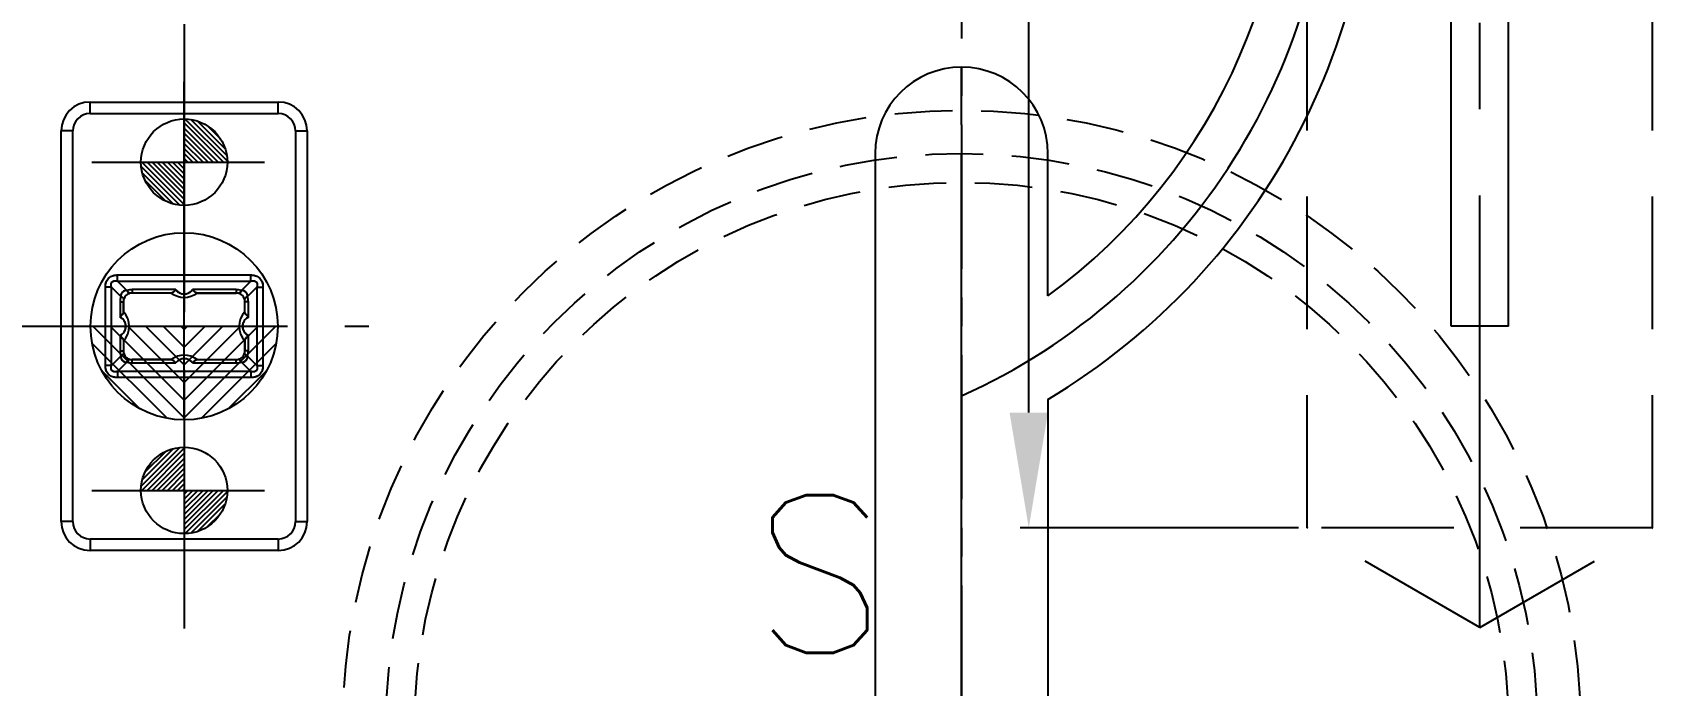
# Model space of a CAD drawing. Header units: millimetres. Extents: x 23075 to 24509, y -21593 to -20579.
# Drawn here: x 23739.9 to 23796.2, y -20822.4 to -20799.7 of the extents above; entities that cross this region are included whole.
import ezdxf

# ---------------------------------------------------------------- set-up
doc = ezdxf.new("R2010")
doc.units = ezdxf.units.MM
doc.header["$LTSCALE"] = 8
for name, pattern in [('CENTER', [2, 1.25, -0.25, 0.25, -0.25]), ('CENTER2', [1.125, 0.75, -0.125, 0.125, -0.125]), ('HIDDEN', [0.375, 0.25, -0.125])]:
    doc.linetypes.add(name, pattern=pattern)
doc.layers.get('DEFPOINTS').update_dxf_attribs({"color": 6})
for name, color, linetype in [('Cav-cor', 30, 'Continuous'), ('CL', 1, 'Continuous'), ('PIN', 5, 'Continuous'), ('PRODUCT', 1, 'Continuous'), ('SP', 3, 'Continuous'), ('WT', 4, 'Continuous')]:
    doc.layers.add(name, color=color, linetype=linetype)
doc.layers.add('dim', color=3, linetype='Continuous', lineweight=15)
doc.styles.get("Standard").update_dxf_attribs({"font": 'txt.shx', "width": 0.8, "bigfont": 'chineset.shx'})
doc.dimstyles.new('ISO-25', dxfattribs={"dimtxt": 5, "dimasz": 4, "dimexe": 0.3, "dimexo": 0.3, "dimtad": 0, "dimzin": 1, "dimdsep": 46, "dimtxsty": 'Standard', "dimcen": 0, "dimclrd": 3, "dimclre": 3, "dimclrt": 3, "dimazin": 0, "dimtfac": 1, "dimtofl": 0, "dimtmove": 0, "dimatfit": 0, "dimfxl": 0, "dimarcsym": 0})

# ---------------------------------------------------------------- blocks, each defined once
blk = doc.blocks.new('20160825.183103')
at = {"layer": 'SP', "linetype": 'CENTER'}
for p, q in [((0, -23), (0, 23)), ((-23, 0), (23, 0))]:
    blk.add_line(p, q, dxfattribs=at)
at = {"layer": 'SP', "linetype": 'HIDDEN'}
for radius in [21.5, 20, 19]:
    blk.add_circle((0, 0), radius, dxfattribs=at)
at = {"layer": 'SP'}
for s, p in [('S', (-7.275, 2.66)), ('P', (5.184, -8.523))]:
    blk.add_text(s, height=5.481, dxfattribs=at).set_placement(p)
at = {"layer": 'SP', "color": 6, "insert": (-1.7, -11.791), "char_height": 4.375, "attachment_point": 5}
blk.add_mtext('%%c40.00', dxfattribs=at)
blk = doc.blocks.new('*D28246')
at = {"layer": 'DEFPOINTS', "color": 0}
for p in [(23774.49, -20736.885), (23782.656, -20736.885), (23784.156, -20816.882)]:
    blk.add_point(p, dxfattribs=at)
at = {"layer": 'dim', "color": 3, "lineweight": -2}
for p, q in [((23782.356, -20736.885), (23774.19, -20736.885)), ((23774.49, -20740.885), (23774.49, -20769.259)), ((23774.49, -20812.882), (23774.49, -20784.509)), ((23783.856, -20816.882), (23774.19, -20816.882))]:
    blk.add_line(p, q, dxfattribs=at)
at = {"layer": 'dim', "color": 3}
for points in [[(23775.156, -20740.885), (23773.823, -20740.885), (23774.49, -20736.885)], [(23773.823, -20812.882), (23775.156, -20812.882), (23774.49, -20816.882)]]:
    blk.add_solid(points, dxfattribs=at)
at = {"layer": 'dim', "color": 3, "insert": (23774.49, -20776.884), "char_height": 5, "attachment_point": 5, "rotation": 90}
blk.add_mtext('80.00', dxfattribs=at)

msp = doc.modelspace()

# ---------------------------------------------------------------- hatches: boundary and pattern name
at = {"layer": 'PIN', "linetype": 'Continuous'}
h = msp.add_hatch(dxfattribs=at)
h.set_pattern_fill('ANSI31', color=3, angle=90, style=0)
h.set_pattern_definition([(135, (23950.43851, -20818.42481), (-0.08838835, -0.08838835), [])])
h.paths.add_polyline_path([(23745.156, -20804.185), (23743.656, -20804.185, 0.414214), (23745.156, -20805.685)])
h.paths.add_polyline_path([(23745.156, -20802.685), (23745.156, -20804.185), (23746.656, -20804.185, 0.414214)])
at = {"layer": 'PIN', "linetype": 'CENTER2'}
h = msp.add_hatch(dxfattribs=at)
h.set_pattern_fill('ANSI31', color=4, scale=3.466667, angle=90, style=0)
h.set_pattern_definition([(135, (24339.16077, -19917.28776), (-0.30641294, -0.30641294), [])])
h.paths.add_polyline_path([(23745.156, -20809.885), (23741.906, -20809.885, 0.414214), (23745.156, -20813.135)])
h = msp.add_hatch(dxfattribs=at)
h.set_pattern_fill('ANSI31', color=4, scale=3.466667, angle=90, style=0)
h.set_pattern_definition([(45, (23151.1522, -19917.28776), (0.30641294, -0.30641294), [])])
h.paths.add_polyline_path([(23745.156, -20809.885), (23748.406, -20809.885, -0.414214), (23745.156, -20813.135)])
at = {"layer": 'PIN', "linetype": 'Continuous'}
h = msp.add_hatch(dxfattribs=at)
h.set_pattern_fill('ANSI31', color=3, angle=270, style=0)
h.set_pattern_definition([(225, (23950.43851, -20801.34538), (-0.08838835, 0.08838835), [])])
h.paths.add_polyline_path([(23745.156, -20815.585), (23743.656, -20815.585, -0.414214), (23745.156, -20814.085)])
h.paths.add_polyline_path([(23745.156, -20817.085), (23745.156, -20815.585), (23746.656, -20815.585, -0.414214)])

# ---------------------------------------------------------------- linework, layer by layer
at = {"linetype": 'CENTER', "ltscale": 0.5}
msp.add_line((23772.156, -20666.885), (23772.156, -21066.885), dxfattribs=at)
at = {"layer": 'Cav-cor', "color": 241}
for p, q in [((23741.89, -20802.498), (23741.89, -20802.096)), ((23741.89, -20802.096), (23748.423, -20802.096)), ((23748.423, -20802.498), (23748.423, -20802.096)), ((23741.89, -20802.498), (23748.423, -20802.498)), ((23740.885, -20816.669), (23740.885, -20803.101)), ((23741.287, -20803.101), (23740.885, -20803.101)), ((23741.287, -20816.669), (23741.287, -20803.101)), ((23749.026, -20803.101), (23749.026, -20816.669)), ((23749.026, -20803.101), (23749.428, -20803.101)), ((23749.428, -20803.101), (23749.428, -20816.669)), ((23769.156, -20803.885), (23769.156, -20831.885)), ((23772.156, -20940.385), (23772.156, -20803.885)), ((23775.156, -20808.829), (23775.156, -20803.885)), ((23742.419, -20811.242), (23742.419, -20808.528)), ((23742.632, -20808.528), (23742.419, -20808.528)), ((23742.632, -20811.242), (23742.632, -20808.528)), ((23742.952, -20808.849), (23742.632, -20808.528)), ((23742.845, -20808.315), (23742.845, -20808.102)), ((23742.845, -20808.102), (23747.468, -20808.102)), ((23742.845, -20808.315), (23743.165, -20808.636)), ((23742.845, -20808.315), (23747.468, -20808.315)), ((23747.148, -20808.636), (23747.468, -20808.315)), ((23747.681, -20808.528), (23747.361, -20808.849)), ((23747.468, -20808.315), (23747.468, -20808.102)), ((23747.681, -20808.528), (23747.681, -20811.242)), ((23747.681, -20808.528), (23747.894, -20808.528)), ((23747.894, -20808.528), (23747.894, -20811.242)), ((23742.928, -20809.031), (23742.928, -20809.567)), ((23742.928, -20809.031), (23743.046, -20809.031)), ((23743.046, -20809.031), (23743.046, -20809.373)), ((23743.347, -20808.612), (23743.347, -20808.729)), ((23744.868, -20808.612), (23743.347, -20808.612)), ((23744.704, -20808.729), (23743.347, -20808.729)), ((23746.965, -20808.612), (23745.445, -20808.612)), ((23746.965, -20808.729), (23745.609, -20808.729)), ((23746.965, -20808.612), (23746.965, -20808.729)), ((23747.267, -20809.373), (23747.267, -20809.031)), ((23747.385, -20809.031), (23747.267, -20809.031)), ((23747.385, -20809.567), (23747.385, -20809.031)), ((23742.928, -20810.203), (23742.928, -20810.739)), ((23747.385, -20810.739), (23747.385, -20810.203)), ((23742.928, -20810.739), (23743.046, -20810.739)), ((23743.046, -20810.398), (23743.046, -20810.739)), ((23747.267, -20810.739), (23747.267, -20810.398)), ((23747.385, -20810.739), (23747.267, -20810.739)), ((23742.632, -20811.242), (23742.419, -20811.242)), ((23742.632, -20811.242), (23742.952, -20810.921)), ((23743.165, -20811.135), (23742.845, -20811.455)), ((23743.347, -20811.159), (23743.347, -20811.041)), ((23743.347, -20811.041), (23744.704, -20811.041)), ((23743.347, -20811.159), (23744.868, -20811.159)), ((23745.445, -20811.159), (23746.965, -20811.159)), ((23745.609, -20811.041), (23746.965, -20811.041)), ((23746.965, -20811.159), (23746.965, -20811.041)), ((23747.468, -20811.455), (23747.148, -20811.135)), ((23747.361, -20810.921), (23747.681, -20811.242)), ((23747.681, -20811.242), (23747.894, -20811.242)), ((23742.845, -20811.455), (23742.845, -20811.668)), ((23747.468, -20811.455), (23742.845, -20811.455)), ((23747.468, -20811.668), (23742.845, -20811.668)), ((23747.468, -20811.455), (23747.468, -20811.668)), ((23775.156, -20812.424), (23775.156, -20831.885)), ((23741.287, -20816.669), (23740.885, -20816.669)), ((23749.026, -20816.669), (23749.428, -20816.669)), ((23741.89, -20817.272), (23741.89, -20817.674)), ((23748.423, -20817.272), (23741.89, -20817.272)), ((23748.423, -20817.272), (23748.423, -20817.674)), ((23748.423, -20817.674), (23741.89, -20817.674))]:
    msp.add_line(p, q, dxfattribs=at)
for centre, radius, start, end in [((23763.189, -20792.432), 23.3, 300.9043, 68.1683), ((23763.189, -20792.432), 21.8, 294.2885, 68.1683), ((23763.189, -20792.432), 20.3, 306.1221, 68.1683), ((23772.156, -20803.885), 3, 0, 180), ((23741.89, -20803.101), 1.005, 90, 180), ((23748.423, -20803.101), 1.005, 0, 90), ((23741.89, -20803.101), 0.603, 90, 180), ((23748.423, -20803.101), 0.603, 0, 90), ((23743.634, -20809.031), 0.705, 165.0201, 179.9799), ((23743.347, -20809.031), 0.301, 90, 180), ((23743.348, -20809.316), 0.704, 90.0086, 104.9914), ((23745.156, -20808.126), 0.754, 233.1301, 306.8699), ((23745.156, -20808.411), 0.352, 214.8552, 325.1447), ((23746.965, -20809.317), 0.705, 75.0153, 89.9847), ((23746.965, -20809.031), 0.301, 0, 90), ((23746.679, -20809.031), 0.705, 0.0214, 14.9786), ((23742.778, -20809.885), 0.352, 295.3739, 64.6258), ((23742.493, -20809.885), 0.754, 317.1666, 42.8334), ((23747.82, -20809.885), 0.754, 137.1666, 222.8334), ((23747.535, -20809.885), 0.352, 115.3739, 244.6258), ((23743.634, -20810.739), 0.705, 180.0214, 194.9786), ((23743.347, -20810.739), 0.301, 180, 270), ((23746.965, -20810.739), 0.301, 270, 0), ((23746.679, -20810.739), 0.705, 345.0201, 359.9799), ((23743.348, -20810.454), 0.705, 255.0153, 269.9847), ((23745.156, -20811.644), 0.754, 53.1301, 126.8699), ((23745.156, -20811.36), 0.352, 34.8552, 145.1447), ((23746.965, -20810.454), 0.704, 270.0086, 284.9914), ((23741.89, -20816.669), 1.005, 180, 270), ((23741.89, -20816.669), 0.603, 180, 270), ((23748.423, -20816.669), 1.005, 270, 0), ((23748.423, -20816.669), 0.603, 270, 0)]:
    msp.add_arc(centre, radius, start, end, dxfattribs=at)
for points, knots in [([(23742.419, -20808.528), (23742.419, -20808.472), (23742.433, -20808.357), (23742.523, -20808.206), (23742.674, -20808.117), (23742.788, -20808.102), (23742.845, -20808.102)], [0, 0, 0, 0, 0.250375, 0.49999, 0.749615, 1, 1, 1, 1]), ([(23742.632, -20808.528), (23742.628, -20808.512), (23742.621, -20808.48), (23742.619, -20808.431), (23742.627, -20808.381), (23742.653, -20808.336), (23742.698, -20808.31), (23742.747, -20808.302), (23742.797, -20808.305), (23742.829, -20808.311), (23742.845, -20808.315)], [0, 0, 0, 0, 0.123739, 0.248108, 0.373485, 0.49996, 0.626469, 0.751883, 0.876257, 1, 1, 1, 1]), ([(23747.468, -20808.102), (23747.525, -20808.102), (23747.639, -20808.117), (23747.79, -20808.206), (23747.88, -20808.357), (23747.894, -20808.472), (23747.894, -20808.528)], [0, 0, 0, 0, 0.250375, 0.49999, 0.749615, 1, 1, 1, 1]), ([(23747.468, -20808.315), (23747.484, -20808.311), (23747.516, -20808.305), (23747.566, -20808.302), (23747.615, -20808.31), (23747.66, -20808.336), (23747.686, -20808.381), (23747.694, -20808.431), (23747.692, -20808.48), (23747.685, -20808.512), (23747.681, -20808.528)], [0, 0, 0, 0, 0.123739, 0.248108, 0.373485, 0.49996, 0.626469, 0.751883, 0.876257, 1, 1, 1, 1]), ([(23743.165, -20808.636), (23743.138, -20808.637), (23743.082, -20808.647), (23743.01, -20808.693), (23742.964, -20808.766), (23742.954, -20808.821), (23742.952, -20808.849)], [0, 0, 0, 0, 0.250236, 0.499999, 0.749764, 1, 1, 1, 1]), ([(23742.952, -20808.849), (23742.969, -20808.858), (23742.998, -20808.875), (23743.037, -20808.904), (23743.061, -20808.936), (23743.056, -20808.953)], [0, 0, 0, 0, 0.368549, 0.658043, 1, 1, 1, 1]), ([(23743.165, -20808.636), (23743.174, -20808.652), (23743.192, -20808.681), (23743.221, -20808.72), (23743.253, -20808.744), (23743.269, -20808.74)], [0, 0, 0, 0, 0.368551, 0.658043, 1, 1, 1, 1]), ([(23744.868, -20808.612), (23744.841, -20808.642), (23744.804, -20808.682), (23744.751, -20808.721), (23744.727, -20808.729), (23744.717, -20808.729)], [0, 0, 0, 0, 0.618393, 0.839226, 1, 1, 1, 1]), ([(23745.507, -20808.677), (23745.502, -20808.672), (23745.481, -20808.651), (23745.46, -20808.629), (23745.445, -20808.612)], [0, 0, 0, 0, 0.228986, 1, 1, 1, 1]), ([(23745.558, -20808.716), (23745.554, -20808.714), (23745.536, -20808.702), (23745.519, -20808.688), (23745.507, -20808.677)], [0, 0, 0, 0, 0.218573, 1, 1, 1, 1]), ([(23745.596, -20808.729), (23745.593, -20808.729), (23745.58, -20808.728), (23745.567, -20808.722), (23745.558, -20808.716)], [0, 0, 0, 0, 0.214556, 1, 1, 1, 1]), ([(23747.148, -20808.636), (23747.139, -20808.652), (23747.121, -20808.681), (23747.092, -20808.72), (23747.06, -20808.744), (23747.044, -20808.74)], [0, 0, 0, 0, 0.368547, 0.658041, 1, 1, 1, 1]), ([(23747.361, -20808.849), (23747.359, -20808.821), (23747.349, -20808.766), (23747.303, -20808.693), (23747.231, -20808.647), (23747.175, -20808.637), (23747.148, -20808.636)], [0, 0, 0, 0, 0.250236, 0.499999, 0.749764, 1, 1, 1, 1]), ([(23747.361, -20808.849), (23747.344, -20808.858), (23747.315, -20808.875), (23747.276, -20808.904), (23747.252, -20808.936), (23747.257, -20808.953)], [0, 0, 0, 0, 0.368551, 0.658043, 1, 1, 1, 1]), ([(23742.994, -20809.495), (23742.989, -20809.501), (23742.968, -20809.526), (23742.946, -20809.549), (23742.928, -20809.567)], [0, 0, 0, 0, 0.231065, 1, 1, 1, 1]), ([(23743.033, -20809.436), (23743.031, -20809.441), (23743.019, -20809.462), (23743.005, -20809.48), (23742.994, -20809.495)], [0, 0, 0, 0, 0.222282, 1, 1, 1, 1]), ([(23743.046, -20809.392), (23743.046, -20809.395), (23743.045, -20809.411), (23743.039, -20809.425), (23743.033, -20809.436)], [0, 0, 0, 0, 0.218828, 1, 1, 1, 1]), ([(23747.385, -20809.567), (23747.354, -20809.536), (23747.313, -20809.493), (23747.276, -20809.432), (23747.267, -20809.404), (23747.267, -20809.392)], [0, 0, 0, 0, 0.604171, 0.829363, 1, 1, 1, 1]), ([(23742.928, -20810.203), (23742.959, -20810.234), (23743, -20810.277), (23743.037, -20810.338), (23743.046, -20810.366), (23743.046, -20810.379)], [0, 0, 0, 0, 0.604188, 0.829366, 1, 1, 1, 1]), ([(23747.319, -20810.275), (23747.324, -20810.27), (23747.345, -20810.245), (23747.367, -20810.221), (23747.385, -20810.203)], [0, 0, 0, 0, 0.231098, 1, 1, 1, 1]), ([(23747.267, -20810.379), (23747.267, -20810.375), (23747.268, -20810.36), (23747.274, -20810.345), (23747.28, -20810.334)], [0, 0, 0, 0, 0.218807, 1, 1, 1, 1]), ([(23747.28, -20810.334), (23747.282, -20810.329), (23747.294, -20810.309), (23747.308, -20810.29), (23747.319, -20810.275)], [0, 0, 0, 0, 0.222271, 1, 1, 1, 1]), ([(23742.845, -20811.668), (23742.788, -20811.668), (23742.674, -20811.654), (23742.523, -20811.564), (23742.433, -20811.413), (23742.419, -20811.298), (23742.419, -20811.242)], [0, 0, 0, 0, 0.250379, 0.499995, 0.749617, 1, 1, 1, 1]), ([(23742.845, -20811.455), (23742.829, -20811.459), (23742.797, -20811.465), (23742.747, -20811.468), (23742.698, -20811.46), (23742.653, -20811.434), (23742.627, -20811.389), (23742.619, -20811.339), (23742.621, -20811.29), (23742.628, -20811.258), (23742.632, -20811.242)], [0, 0, 0, 0, 0.123741, 0.248111, 0.373501, 0.49999, 0.626485, 0.751884, 0.876259, 1, 1, 1, 1]), ([(23742.952, -20810.921), (23742.969, -20810.913), (23742.998, -20810.895), (23743.037, -20810.866), (23743.061, -20810.834), (23743.056, -20810.817)], [0, 0, 0, 0, 0.368551, 0.658043, 1, 1, 1, 1]), ([(23742.952, -20810.921), (23742.954, -20810.949), (23742.964, -20811.005), (23743.01, -20811.077), (23743.082, -20811.123), (23743.138, -20811.133), (23743.165, -20811.135)], [0, 0, 0, 0, 0.250238, 0.499998, 0.749765, 1, 1, 1, 1]), ([(23743.165, -20811.135), (23743.174, -20811.118), (23743.192, -20811.089), (23743.221, -20811.05), (23743.253, -20811.026), (23743.269, -20811.031)], [0, 0, 0, 0, 0.368547, 0.658041, 1, 1, 1, 1]), ([(23744.717, -20811.041), (23744.72, -20811.041), (23744.733, -20811.042), (23744.746, -20811.048), (23744.755, -20811.054)], [0, 0, 0, 0, 0.214573, 1, 1, 1, 1]), ([(23744.755, -20811.054), (23744.759, -20811.056), (23744.777, -20811.068), (23744.793, -20811.082), (23744.806, -20811.093)], [0, 0, 0, 0, 0.218577, 1, 1, 1, 1]), ([(23744.806, -20811.093), (23744.811, -20811.098), (23744.832, -20811.119), (23744.853, -20811.141), (23744.868, -20811.159)], [0, 0, 0, 0, 0.228964, 1, 1, 1, 1]), ([(23745.445, -20811.159), (23745.472, -20811.128), (23745.509, -20811.088), (23745.562, -20811.05), (23745.586, -20811.041), (23745.596, -20811.041)], [0, 0, 0, 0, 0.618392, 0.839226, 1, 1, 1, 1]), ([(23747.148, -20811.135), (23747.139, -20811.118), (23747.121, -20811.089), (23747.092, -20811.05), (23747.06, -20811.026), (23747.044, -20811.031)], [0, 0, 0, 0, 0.368551, 0.658043, 1, 1, 1, 1]), ([(23747.148, -20811.135), (23747.175, -20811.133), (23747.231, -20811.123), (23747.303, -20811.077), (23747.349, -20811.005), (23747.359, -20810.949), (23747.361, -20810.921)], [0, 0, 0, 0, 0.250236, 0.499999, 0.749764, 1, 1, 1, 1]), ([(23747.361, -20810.921), (23747.344, -20810.913), (23747.315, -20810.895), (23747.276, -20810.866), (23747.252, -20810.834), (23747.257, -20810.817)], [0, 0, 0, 0, 0.368549, 0.658043, 1, 1, 1, 1]), ([(23747.894, -20811.242), (23747.894, -20811.298), (23747.88, -20811.413), (23747.79, -20811.564), (23747.639, -20811.654), (23747.525, -20811.668), (23747.468, -20811.668)], [0, 0, 0, 0, 0.250375, 0.49999, 0.749615, 1, 1, 1, 1]), ([(23747.681, -20811.242), (23747.685, -20811.258), (23747.692, -20811.29), (23747.694, -20811.339), (23747.686, -20811.389), (23747.66, -20811.434), (23747.615, -20811.46), (23747.566, -20811.468), (23747.516, -20811.465), (23747.484, -20811.459), (23747.468, -20811.455)], [0, 0, 0, 0, 0.123739, 0.248108, 0.373485, 0.49996, 0.626469, 0.751883, 0.876257, 1, 1, 1, 1])]:
    msp.add_open_spline(points, degree=3, knots=knots, dxfattribs=at)
at = {"layer": 'CL', "color": 6, "linetype": 'CENTER'}
for p, q in [((23745.156, -20799.394), (23745.156, -20820.376)), ((23738.741, -20809.885), (23751.572, -20809.885))]:
    msp.add_line(p, q, dxfattribs=at)
at = {"layer": 'PIN', "color": 3, "linetype": 'CENTER2'}
for p, q in [((23745.156, -20807.395), (23745.156, -20800.975)), ((23741.947, -20804.185), (23748.366, -20804.185)), ((23745.156, -20812.375), (23745.156, -20818.795)), ((23741.947, -20815.585), (23748.366, -20815.585))]:
    msp.add_line(p, q, dxfattribs=at)
at = {"layer": 'PIN', "color": 4, "linetype": 'CENTER2'}
for p, q in [((23745.156, -20813.135), (23745.156, -20806.635)), ((23741.906, -20809.885), (23748.406, -20809.885))]:
    msp.add_line(p, q, dxfattribs=at)
at = {"layer": 'PIN', "color": 3, "linetype": 'Continuous'}
for centre in [(23745.156, -20804.185), (23745.156, -20815.585)]:
    msp.add_circle(centre, 1.5, dxfattribs=at)
at = {"layer": 'PIN', "color": 4}
msp.add_circle((23745.156, -20809.885), 3.25, dxfattribs=at)
at = {"layer": 'PRODUCT'}
for p, q in [((23741.89, -20802.498), (23741.89, -20802.096)), ((23741.89, -20802.096), (23748.423, -20802.096)), ((23748.423, -20802.498), (23748.423, -20802.096)), ((23741.89, -20802.498), (23748.423, -20802.498)), ((23740.885, -20816.669), (23740.885, -20803.101)), ((23741.287, -20803.101), (23740.885, -20803.101)), ((23741.287, -20816.669), (23741.287, -20803.101)), ((23749.026, -20803.101), (23749.026, -20816.669)), ((23749.026, -20803.101), (23749.428, -20803.101)), ((23749.428, -20803.101), (23749.428, -20816.669)), ((23742.632, -20808.528), (23742.419, -20808.528)), ((23742.419, -20811.242), (23742.419, -20808.528)), ((23742.952, -20808.849), (23742.632, -20808.528)), ((23742.632, -20811.242), (23742.632, -20808.528)), ((23742.845, -20808.102), (23747.468, -20808.102)), ((23742.845, -20808.315), (23742.845, -20808.102)), ((23742.845, -20808.315), (23743.165, -20808.636)), ((23742.845, -20808.315), (23747.468, -20808.315)), ((23747.148, -20808.636), (23747.468, -20808.315)), ((23747.681, -20808.528), (23747.361, -20808.849)), ((23747.468, -20808.315), (23747.468, -20808.102)), ((23747.681, -20808.528), (23747.681, -20811.242)), ((23747.681, -20808.528), (23747.894, -20808.528)), ((23747.894, -20808.528), (23747.894, -20811.242)), ((23742.928, -20809.031), (23743.046, -20809.031)), ((23742.928, -20809.031), (23742.928, -20809.567)), ((23743.046, -20809.392), (23743.046, -20809.031)), ((23743.347, -20808.612), (23743.347, -20808.729)), ((23744.868, -20808.612), (23743.347, -20808.612)), ((23744.717, -20808.729), (23743.347, -20808.729)), ((23746.965, -20808.612), (23745.445, -20808.612)), ((23745.596, -20808.729), (23746.965, -20808.729)), ((23746.965, -20808.612), (23746.965, -20808.729)), ((23747.267, -20809.392), (23747.267, -20809.031)), ((23747.385, -20809.031), (23747.267, -20809.031)), ((23747.385, -20809.567), (23747.385, -20809.031)), ((23742.928, -20810.203), (23742.928, -20810.739)), ((23747.385, -20810.739), (23747.385, -20810.203)), ((23742.928, -20810.739), (23743.046, -20810.739)), ((23743.046, -20810.379), (23743.046, -20810.739)), ((23747.267, -20810.379), (23747.267, -20810.739)), ((23747.385, -20810.739), (23747.267, -20810.739)), ((23742.632, -20811.242), (23742.419, -20811.242)), ((23742.632, -20811.242), (23742.952, -20810.921)), ((23743.165, -20811.135), (23742.845, -20811.455)), ((23744.717, -20811.041), (23743.347, -20811.041)), ((23743.347, -20811.159), (23743.347, -20811.041)), ((23743.347, -20811.159), (23744.868, -20811.159)), ((23745.445, -20811.159), (23746.965, -20811.159)), ((23745.596, -20811.041), (23746.965, -20811.041)), ((23746.965, -20811.159), (23746.965, -20811.041)), ((23747.468, -20811.455), (23747.148, -20811.135)), ((23747.361, -20810.921), (23747.681, -20811.242)), ((23747.681, -20811.242), (23747.894, -20811.242)), ((23747.468, -20811.455), (23742.845, -20811.455)), ((23742.845, -20811.455), (23742.845, -20811.668)), ((23747.468, -20811.668), (23742.845, -20811.668)), ((23747.468, -20811.455), (23747.468, -20811.668)), ((23741.287, -20816.669), (23740.885, -20816.669)), ((23749.026, -20816.669), (23749.428, -20816.669)), ((23748.423, -20817.272), (23741.89, -20817.272)), ((23741.89, -20817.272), (23741.89, -20817.674)), ((23748.423, -20817.272), (23748.423, -20817.674)), ((23748.423, -20817.674), (23741.89, -20817.674))]:
    msp.add_line(p, q, dxfattribs=at)
for centre, radius, start, end in [((23741.89, -20803.101), 1.005, 90, 180), ((23748.423, -20803.101), 1.005, 0, 90), ((23741.89, -20803.101), 0.603, 90, 180), ((23748.423, -20803.101), 0.603, 0, 90), ((23743.347, -20809.031), 0.301, 90, 180), ((23745.156, -20808.126), 0.754, 233.1301, 306.8699), ((23746.965, -20809.031), 0.301, 0, 90), ((23742.493, -20809.885), 0.754, 317.1666, 42.8334), ((23747.82, -20809.885), 0.754, 137.1666, 222.8334), ((23743.347, -20810.739), 0.301, 180, 270), ((23746.965, -20810.739), 0.301, 270, 0), ((23745.156, -20811.644), 0.754, 53.1301, 126.8699), ((23741.89, -20816.669), 1.005, 180, 270), ((23741.89, -20816.669), 0.603, 180, 270), ((23748.423, -20816.669), 1.005, 270, 0), ((23748.423, -20816.669), 0.603, 270, 0)]:
    msp.add_arc(centre, radius, start, end, dxfattribs=at)
for points, start_tangent, end_tangent in [([(23742.419, -20808.528), (23742.421, -20808.475), (23742.429, -20808.416), (23742.447, -20808.352), (23742.479, -20808.285), (23742.529, -20808.22), (23742.594, -20808.168), (23742.663, -20808.133), (23742.729, -20808.114), (23742.79, -20808.104), (23742.845, -20808.102)], (0.000027, 1), (1, 0.000048)), ([(23742.632, -20808.528), (23742.624, -20808.493), (23742.62, -20808.455), (23742.622, -20808.416), (23742.632, -20808.376), (23742.654, -20808.341), (23742.688, -20808.317), (23742.729, -20808.306), (23742.769, -20808.304), (23742.809, -20808.308), (23742.845, -20808.315)], (-0.242476, 0.970157), (0.97015, -0.242504)), ([(23747.468, -20808.102), (23747.521, -20808.104), (23747.58, -20808.113), (23747.644, -20808.131), (23747.711, -20808.163), (23747.776, -20808.213), (23747.829, -20808.277), (23747.863, -20808.346), (23747.883, -20808.412), (23747.892, -20808.473), (23747.894, -20808.528)], (1, -0.000027), (0.000048, -1)), ([(23747.468, -20808.315), (23747.503, -20808.308), (23747.541, -20808.304), (23747.58, -20808.305), (23747.62, -20808.315), (23747.655, -20808.338), (23747.679, -20808.372), (23747.691, -20808.412), (23747.693, -20808.453), (23747.689, -20808.492), (23747.681, -20808.528)], (0.970157, 0.242476), (-0.242504, -0.97015)), ([(23742.952, -20808.849), (23742.934, -20808.942), (23742.928, -20809.031)], (-0.258905, -0.965903), (0.000224, -1)), ([(23743.165, -20808.636), (23743.104, -20808.646), (23743.054, -20808.667), (23743.014, -20808.697), (23742.983, -20808.737), (23742.962, -20808.788), (23742.952, -20808.849)], (-0.998734, -0.050311), (-0.050331, -0.998733)), ([(23742.952, -20808.849), (23743.013, -20808.887), (23743.049, -20808.923), (23743.056, -20808.953)], (0.881404, -0.472364), (-0.258778, -0.965937)), ([(23743.347, -20808.612), (23743.258, -20808.617), (23743.165, -20808.636)], (-1, -0.000203), (-0.965981, -0.258614)), ([(23743.165, -20808.636), (23743.204, -20808.697), (23743.239, -20808.732), (23743.269, -20808.74)], (0.472346, -0.881413), (0.965908, 0.258885)), ([(23744.868, -20808.612), (23744.806, -20808.677), (23744.756, -20808.716), (23744.717, -20808.729)], (-0.660646, -0.750697), (-1, 0)), ([(23744.868, -20808.612), (23744.919, -20808.67), (23744.98, -20808.715), (23745.048, -20808.745), (23745.12, -20808.76), (23745.193, -20808.76), (23745.265, -20808.745), (23745.333, -20808.715), (23745.394, -20808.67), (23745.445, -20808.612)], (0.571439, -0.820645), (0.571439, 0.820645)), ([(23745.596, -20808.729), (23745.558, -20808.716), (23745.507, -20808.677), (23745.445, -20808.612)], (-1, 0), (-0.660646, 0.750697)), ([(23747.148, -20808.636), (23747.054, -20808.617), (23746.965, -20808.612)], (-0.965951, 0.258724), (-1, -0.000211)), ([(23747.148, -20808.636), (23747.109, -20808.697), (23747.074, -20808.732), (23747.044, -20808.74)], (-0.472349, -0.881411), (-0.965935, 0.258783)), ([(23747.361, -20808.849), (23747.351, -20808.788), (23747.329, -20808.737), (23747.299, -20808.698), (23747.259, -20808.667), (23747.209, -20808.646), (23747.148, -20808.636)], (-0.050311, 0.998734), (-0.998733, 0.050331)), ([(23747.361, -20808.849), (23747.3, -20808.887), (23747.264, -20808.923), (23747.257, -20808.953)], (-0.881413, -0.472346), (0.258885, -0.965908)), ([(23747.385, -20809.031), (23747.379, -20808.94), (23747.361, -20808.849)], (-0.000184, 1), (-0.258784, 0.965935)), ([(23743.046, -20809.392), (23743.033, -20809.436), (23742.994, -20809.495), (23742.928, -20809.567)], (0, -1), (-0.700995, -0.713167)), ([(23742.928, -20810.203), (23742.992, -20810.164), (23743.046, -20810.113), (23743.086, -20810.054), (23743.114, -20809.989), (23743.128, -20809.92), (23743.128, -20809.85), (23743.114, -20809.782), (23743.086, -20809.717), (23743.046, -20809.657), (23742.992, -20809.607), (23742.928, -20809.567)], (0.90352, 0.428547), (-0.90352, 0.428547)), ([(23747.385, -20809.567), (23747.321, -20809.607), (23747.267, -20809.657), (23747.227, -20809.717), (23747.199, -20809.782), (23747.185, -20809.85), (23747.185, -20809.92), (23747.199, -20809.989), (23747.227, -20810.054), (23747.267, -20810.113), (23747.321, -20810.164), (23747.385, -20810.203)], (-0.90352, -0.428547), (0.90352, -0.428547)), ([(23747.385, -20809.567), (23747.32, -20809.496), (23747.28, -20809.437), (23747.267, -20809.392)], (-0.700995, 0.713167), (0, 1)), ([(23742.928, -20810.203), (23742.994, -20810.275), (23743.033, -20810.333), (23743.046, -20810.379)], (0.700995, -0.713167), (0, -1)), ([(23747.267, -20810.379), (23747.28, -20810.334), (23747.319, -20810.275), (23747.385, -20810.203)], (0, 1), (0.700995, 0.713167)), ([(23742.928, -20810.739), (23742.934, -20810.83), (23742.952, -20810.921)], (0.000184, -1), (0.258784, -0.965935)), ([(23747.361, -20810.921), (23747.379, -20810.828), (23747.385, -20810.739)], (0.258905, 0.965903), (-0.000224, 1)), ([(23742.845, -20811.668), (23742.791, -20811.666), (23742.731, -20811.657), (23742.667, -20811.639), (23742.599, -20811.606), (23742.534, -20811.555), (23742.483, -20811.49), (23742.449, -20811.422), (23742.43, -20811.357), (23742.421, -20811.296), (23742.419, -20811.242)], (-1, 0.000046), (-0.000028, 1)), ([(23742.845, -20811.455), (23742.809, -20811.462), (23742.771, -20811.467), (23742.731, -20811.465), (23742.691, -20811.454), (23742.656, -20811.431), (23742.633, -20811.397), (23742.622, -20811.357), (23742.62, -20811.317), (23742.624, -20811.278), (23742.632, -20811.242)], (-0.97015, -0.242504), (0.242475, 0.970158)), ([(23742.952, -20810.921), (23743.013, -20810.883), (23743.049, -20810.847), (23743.056, -20810.817)], (0.881413, 0.472346), (-0.258891, 0.965907)), ([(23742.952, -20810.921), (23742.962, -20810.983), (23742.984, -20811.033), (23743.014, -20811.073), (23743.054, -20811.103), (23743.104, -20811.125), (23743.165, -20811.135)], (0.050321, -0.998733), (0.998733, -0.050317)), ([(23743.165, -20811.135), (23743.204, -20811.073), (23743.239, -20811.038), (23743.269, -20811.031)], (0.472349, 0.881411), (0.965935, -0.258783)), ([(23743.165, -20811.135), (23743.259, -20811.153), (23743.347, -20811.159)], (0.965951, -0.258724), (1, 0.000211)), ([(23744.717, -20811.041), (23744.755, -20811.054), (23744.806, -20811.093), (23744.868, -20811.159)], (1, 0), (0.660646, -0.750697)), ([(23745.445, -20811.159), (23745.394, -20811.1), (23745.333, -20811.055), (23745.265, -20811.025), (23745.193, -20811.01), (23745.12, -20811.01), (23745.048, -20811.025), (23744.98, -20811.055), (23744.919, -20811.1), (23744.868, -20811.159)], (-0.571439, 0.820645), (-0.571439, -0.820645)), ([(23745.445, -20811.159), (23745.507, -20811.094), (23745.557, -20811.054), (23745.596, -20811.041)], (0.660646, 0.750697), (1, 0)), ([(23746.965, -20811.159), (23747.055, -20811.153), (23747.148, -20811.135)], (1, 0.000203), (0.965981, 0.258614)), ([(23747.148, -20811.135), (23747.109, -20811.073), (23747.074, -20811.038), (23747.044, -20811.031)], (-0.472346, 0.881413), (-0.965908, -0.258885)), ([(23747.148, -20811.135), (23747.209, -20811.125), (23747.259, -20811.103), (23747.299, -20811.073), (23747.329, -20811.033), (23747.351, -20810.983), (23747.361, -20810.921)], (0.998734, 0.050311), (0.050331, 0.998733)), ([(23747.361, -20810.921), (23747.3, -20810.883), (23747.264, -20810.847), (23747.257, -20810.817)], (-0.881404, 0.472364), (0.258778, 0.965937)), ([(23747.681, -20811.242), (23747.688, -20811.277), (23747.693, -20811.315), (23747.691, -20811.354), (23747.681, -20811.394), (23747.659, -20811.429), (23747.625, -20811.453), (23747.584, -20811.465), (23747.543, -20811.467), (23747.504, -20811.463), (23747.468, -20811.455)], (0.242476, -0.970157), (-0.97015, 0.242504)), ([(23747.894, -20811.242), (23747.892, -20811.295), (23747.884, -20811.354), (23747.866, -20811.418), (23747.834, -20811.485), (23747.784, -20811.55), (23747.719, -20811.603), (23747.65, -20811.637), (23747.584, -20811.657), (23747.523, -20811.666), (23747.468, -20811.668)], (-0.000027, -1), (-1, -0.000048))]:
    msp.add_spline(points, degree=3, dxfattribs=dict(at, start_tangent=start_tangent, end_tangent=end_tangent))
at = {"layer": 'WT', "color": 125, "linetype": 'CENTER', "ltscale": 1.5}
for p, q in [((23790.156, -20820.347), (23790.156, -20736.885)), ((23789.156, -20809.882), (23789.156, -20744.885)), ((23791.156, -20809.882), (23791.156, -20744.885))]:
    msp.add_line(p, q, dxfattribs=at)
at = {"layer": 'WT', "color": 125, "linetype": 'HIDDEN', "ltscale": 2.3}
for p, q in [((23784.156, -20816.882), (23784.156, -20752.885)), ((23796.156, -20816.882), (23796.156, -20752.885)), ((23791.156, -20809.882), (23789.156, -20809.882)), ((23790.156, -20820.347), (23784.156, -20816.882)), ((23796.156, -20816.882), (23784.156, -20816.882)), ((23790.156, -20820.347), (23796.156, -20816.882))]:
    msp.add_line(p, q, dxfattribs=at)

# ---------------------------------------------------------------- block references
at = {"layer": 'SP'}
msp.add_blockref('20160825.183103', (23772.156, -20823.885), dxfattribs=at)

# ---------------------------------------------------------------- dimensions: what is measured, and where the dimension line sits
at = {"layer": 'dim'}
dim = msp.add_linear_dim(base=(23774.49, -20736.885), p1=(23784.156, -20816.882), p2=(23782.656, -20736.885), angle=90, dimstyle='ISO-25', dxfattribs=at)
dim.commit()
dim.dimension.update_dxf_attribs({"geometry": '*D28246', "text_midpoint": (23774.49, -20776.884)})

doc.saveas('drawing.dxf')
